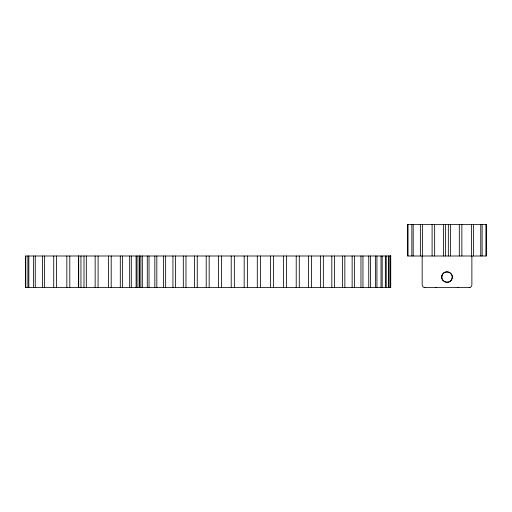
<?xml version="1.0" encoding="UTF-8"?>
<svg xmlns="http://www.w3.org/2000/svg" width="512" height="512" viewBox="0 0 512 512"><rect width="100%" height="100%" fill="white"/><g stroke="black" fill="none" stroke-linecap="round" stroke-linejoin="round"><path stroke-width="0.77" d="M422.163 256L422.163 284.979L422.938 286.842L424.8 287.616L469.242 287.616L470.56 287.264L471.526 286.298L471.878 284.979L471.878 256M469.158 287.616L469.926 287.526M435.936 287.616L436.621 287.526M424.122 287.526L424.883 287.616M457.421 287.526L458.112 287.616M485.926 224.384L485.926 256M482.118 224.384L482.118 256M480.762 224.384L480.762 256M473.594 224.384L473.594 256M471.52 224.384L471.52 256M461.862 224.384L461.862 256M459.315 224.384L459.315 256M450.419 224.384L450.419 256M448.339 224.384L448.339 256M445.626 224.384L445.626 256M443.546 224.384L443.546 256M434.65 224.384L434.65 256M432.096 224.384L432.096 256M422.445 224.384L422.445 256M420.365 224.384L420.365 256M413.203 224.384L413.203 256M411.846 224.384L411.846 256M408.032 224.384L408.032 256M390.63 256L390.63 287.616M390.464 256L390.464 287.616M390.227 256L390.227 287.616M388.986 256L388.986 287.616M388.435 256L388.435 287.616M386.221 256L386.221 287.616M385.35 256L385.35 287.616M382.182 256L382.182 287.616M381.018 256L381.018 287.616M376.928 256L376.928 287.616M375.469 256L375.469 287.616M370.49 256L370.49 287.616M368.755 256L368.755 287.616M362.95 256L362.95 287.616M360.96 256L360.96 287.616M354.374 256L354.374 287.616M352.141 256L352.141 287.616M344.851 256L344.851 287.616M342.4 256L342.4 287.616M334.47 256L334.47 287.616M331.827 256L331.827 287.616M323.341 256L323.341 287.616M320.531 256L320.531 287.616M311.571 256L311.571 287.616M308.621 256L308.621 287.616M299.277 256L299.277 287.616M296.218 256L296.218 287.616M286.579 256L286.579 287.616M283.443 256L283.443 287.616M273.606 256L273.606 287.616M270.426 256L270.426 287.616M260.493 256L260.493 287.616M257.293 256L257.293 287.616M247.36 256L247.36 287.616M244.179 256L244.179 287.616M234.342 256L234.342 287.616M231.206 256L231.206 287.616M221.568 256L221.568 287.616M218.509 256L218.509 287.616M209.165 256L209.165 287.616M206.214 256L206.214 287.616M197.254 256L197.254 287.616M194.445 256L194.445 287.616M185.958 256L185.958 287.616M183.315 256L183.315 287.616M175.386 256L175.386 287.616M172.934 256L172.934 287.616M165.645 256L165.645 287.616M163.411 256L163.411 287.616M156.826 256L156.826 287.616M154.835 256L154.835 287.616M149.024 256L149.024 287.616M147.29 256L147.29 287.616M142.317 256L142.317 287.616M140.858 256L140.858 287.616M139.334 256L139.334 287.616M139.149 256L139.149 287.616M137.037 256L137.037 287.616M136.102 256L136.102 287.616M131.309 256L131.309 287.616M129.683 256L129.683 287.616M122.515 256L122.515 287.616M120.301 256L120.301 287.616M111.2 256L111.2 287.616M108.544 256L108.544 287.616M98.086 256L98.086 287.616M95.149 256L95.149 287.616M86.317 256L86.317 287.616M83.987 256L83.987 287.616M80.954 256L80.954 287.616M78.701 256L78.701 287.616M78.618 256L78.618 287.616M69.792 256L69.792 287.616M66.854 256L66.854 287.616M56.39 256L56.39 287.616M53.734 256L53.734 287.616M44.634 256L44.634 287.616M42.419 256L42.419 287.616M35.251 256L35.251 287.616M33.626 256L33.626 287.616M28.838 256L28.838 287.616M27.898 256L27.898 287.616M25.792 256L25.792 287.616M441.933 275.712C439.936 282.182 450.605 285.043 452.109 278.438C454.112 271.968 443.437 269.107 441.933 275.712M486.4 224.384L407.565 224.384L407.565 256L486.4 256L486.4 224.384M390.714 256L25.6 256L25.6 287.616L390.714 287.616L390.714 256M444.384 281.638A5.267 5.267 0 0 0 452.288 277.075A5.267 5.267 0 0 0 444.384 272.512A5.267 5.267 0 0 0 444.384 281.638"/></g></svg>
